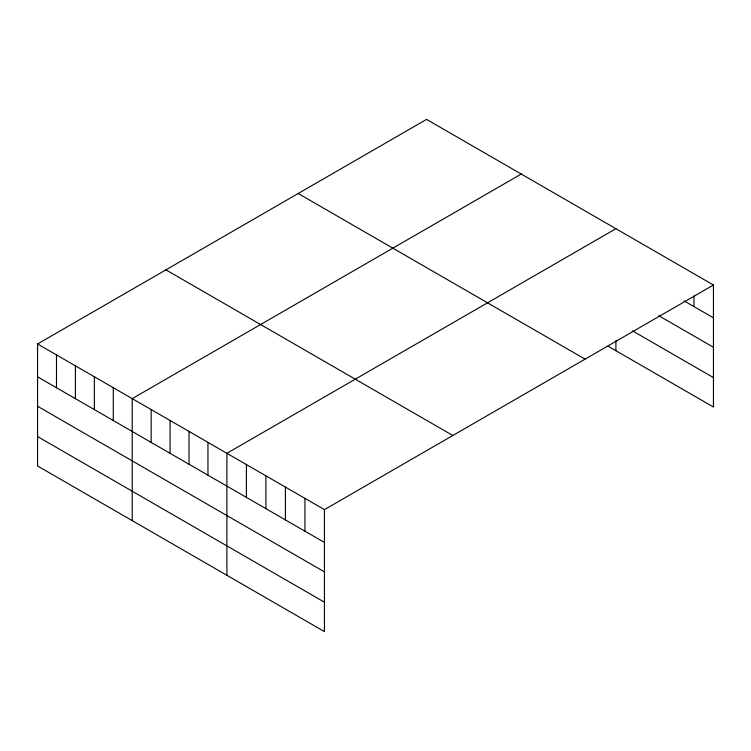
<?xml version="1.0" encoding="UTF-8"?>
<svg xmlns="http://www.w3.org/2000/svg" width="751" height="751" viewBox="0 0 751 751"><rect width="100%" height="100%" fill="white"/><g stroke="black" fill="none" stroke-linecap="round" stroke-linejoin="round"><path stroke-width="1.13" d="M37.55 343.977L324.441 509.619L324.441 631.61L37.55 465.977L37.55 343.977L426.559 119.39L713.45 285.023L713.45 407.023L607.934 346.098M521.232 174.044L132.223 398.64L132.223 520.64M615.904 228.708L226.896 453.304L226.896 575.294M324.441 509.619L713.45 285.023M684.189 300.954L713.45 317.842M658.824 315.739L713.45 347.272M632.492 330.853L713.45 377.593M298.185 193.505L585.076 359.138M165.924 269.862L452.815 435.496M37.55 376.805L324.441 542.438M37.55 406.235L324.441 571.868M37.55 436.556L324.441 602.189M693.943 296.035L693.943 306.586M615.904 340.513L615.904 350.708M304.934 498.354L304.934 531.173M285.418 487.089L285.418 519.917M265.91 475.824L265.91 508.652M246.403 464.559L246.403 497.387M207.961 442.367L207.961 475.195M189.027 431.44L189.027 464.259M170.092 420.504L170.092 453.332M151.158 409.577L151.158 442.395M113.288 387.704L113.288 420.532M94.354 376.777L94.354 409.605M75.419 365.84L75.419 398.668M56.485 354.913L56.485 387.741"/></g></svg>
